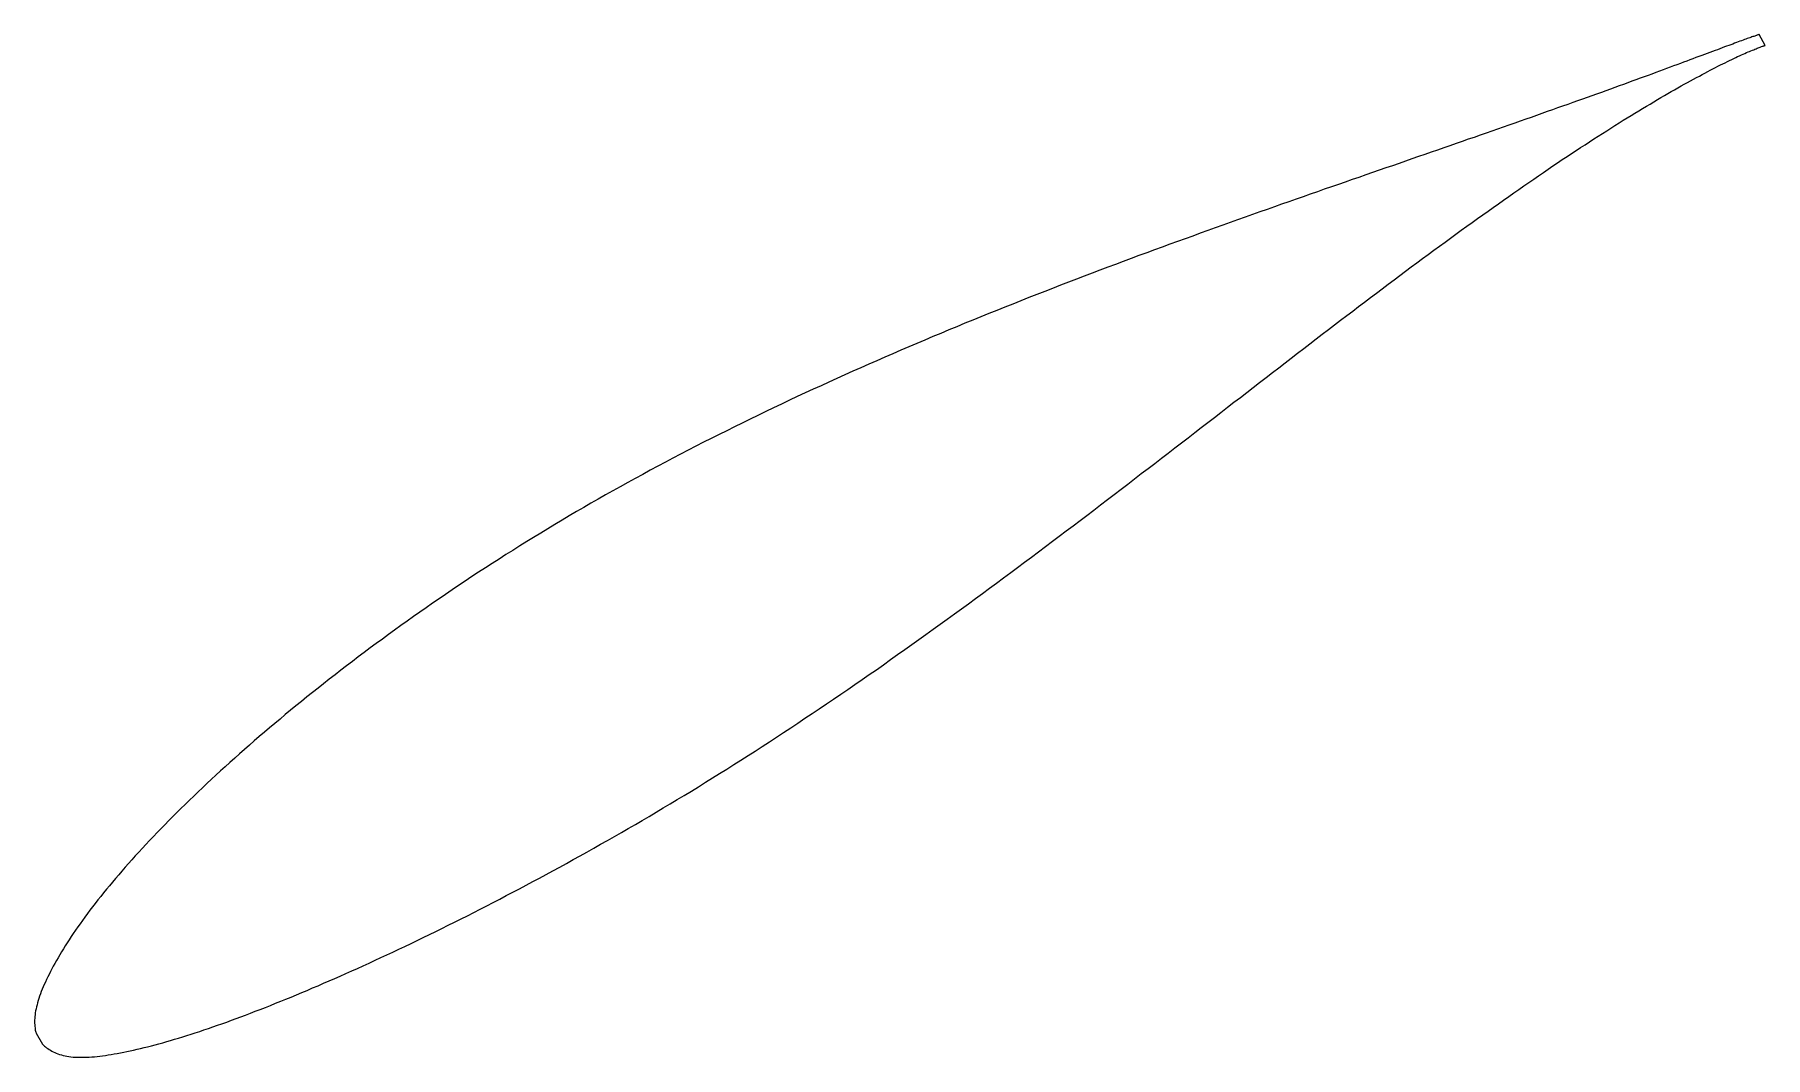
# Model space of a CAD drawing. Header units: metres. Extents: x -40 to 82, y -24 to 48.
import ezdxf

# ---------------------------------------------------------------- set-up
doc = ezdxf.new("R2010")
doc.units = ezdxf.units.M

msp = doc.modelspace()

# ---------------------------------------------------------------- linework, layer by layer
msp.add_lwpolyline([(81.08, 47.69), (81.08, 47.69), (81.07, 47.69), (81.06, 47.69), (81.04, 47.68), (81.02, 47.67), (80.99, 47.67), (80.95, 47.65), (80.91, 47.64), (80.87, 47.63), (80.82, 47.61), (80.77, 47.59), (80.71, 47.57), (80.64, 47.55), (80.57, 47.53), (80.5, 47.5), (80.42, 47.47), (80.34, 47.44), (80.25, 47.41), (80.15, 47.38), (80.05, 47.34), (79.95, 47.3), (79.84, 47.26), (79.73, 47.22), (79.61, 47.18), (79.48, 47.13), (79.35, 47.08), (79.22, 47.03), (79.08, 46.98), (78.94, 46.93), (78.79, 46.87), (78.64, 46.82), (78.48, 46.76), (78.32, 46.7), (78.15, 46.63), (77.98, 46.57), (77.8, 46.5), (77.62, 46.43), (77.43, 46.36), (77.24, 46.29), (77.04, 46.22), (76.84, 46.14), (76.63, 46.07), (76.42, 45.99), (76.2, 45.91), (75.98, 45.83), (75.76, 45.74), (75.53, 45.66), (75.29, 45.57), (75.05, 45.48), (74.81, 45.39), (74.56, 45.3), (74.31, 45.2), (74.05, 45.11), (73.79, 45.01), (73.52, 44.91), (73.25, 44.81), (72.97, 44.71), (72.69, 44.61), (72.4, 44.51), (72.11, 44.4), (71.82, 44.29), (71.52, 44.18), (71.22, 44.07), (70.91, 43.96), (70.6, 43.85), (70.28, 43.73), (69.96, 43.62), (69.63, 43.5), (69.3, 43.38), (68.97, 43.26), (68.63, 43.14), (68.28, 43.02), (67.94, 42.9), (67.59, 42.77), (67.23, 42.64), (66.87, 42.52), (66.51, 42.39), (66.14, 42.26), (65.77, 42.13), (65.39, 41.99), (65.01, 41.86), (64.63, 41.72), (64.24, 41.59), (63.85, 41.45), (63.45, 41.31), (63.05, 41.17), (62.65, 41.03), (62.24, 40.89), (61.83, 40.74), (61.41, 40.6), (61, 40.45), (60.57, 40.31), (60.15, 40.16), (59.72, 40.01), (59.28, 39.86), (58.85, 39.71), (58.41, 39.55), (57.96, 39.4), (57.52, 39.24), (57.07, 39.09), (56.61, 38.93), (56.16, 38.77), (55.7, 38.61), (55.23, 38.45), (54.77, 38.29), (54.3, 38.13), (53.82, 37.96), (53.35, 37.8), (52.87, 37.63), (52.39, 37.47), (51.9, 37.3), (51.42, 37.13), (50.93, 36.96), (50.43, 36.79), (49.94, 36.61), (49.44, 36.44), (48.94, 36.26), (48.44, 36.09), (47.93, 35.91), (47.42, 35.73), (46.91, 35.55), (46.4, 35.37), (45.88, 35.19), (45.36, 35), (44.84, 34.82), (44.32, 34.63), (43.8, 34.45), (43.27, 34.26), (42.74, 34.07), (42.21, 33.88), (41.68, 33.69), (41.15, 33.49), (40.61, 33.3), (40.07, 33.1), (39.53, 32.91), (38.99, 32.71), (38.45, 32.51), (37.91, 32.31), (37.36, 32.11), (36.81, 31.9), (36.26, 31.7), (35.71, 31.49), (35.16, 31.29), (34.61, 31.08), (34.06, 30.87), (33.5, 30.66), (32.95, 30.45), (32.39, 30.23), (31.83, 30.02), (31.28, 29.8), (30.72, 29.59), (30.16, 29.37), (29.6, 29.15), (29.04, 28.92), (28.47, 28.7), (27.91, 28.48), (27.35, 28.25), (26.79, 28.03), (26.22, 27.8), (25.66, 27.57), (25.09, 27.34), (24.53, 27.1), (23.96, 26.87), (23.4, 26.63), (22.83, 26.4), (22.27, 26.16), (21.71, 25.92), (21.14, 25.68), (20.58, 25.44), (20.01, 25.19), (19.45, 24.95), (18.88, 24.7), (18.32, 24.46), (17.76, 24.21), (17.2, 23.96), (16.63, 23.71), (16.07, 23.45), (15.51, 23.2), (14.95, 22.94), (14.39, 22.69), (13.83, 22.43), (13.28, 22.17), (12.72, 21.91), (12.16, 21.64), (11.61, 21.38), (11.05, 21.12), (10.5, 20.85), (9.95, 20.58), (9.4, 20.31), (8.85, 20.04), (8.3, 19.77), (7.76, 19.5), (7.21, 19.22), (6.67, 18.95), (6.13, 18.67), (5.59, 18.39), (5.05, 18.11), (4.51, 17.83), (3.98, 17.55), (3.44, 17.26), (2.91, 16.98), (2.38, 16.69), (1.85, 16.4), (1.33, 16.11), (0.8, 15.82), (0.28, 15.53), (-0.24, 15.24), (-0.75, 14.95), (-1.27, 14.65), (-1.78, 14.35), (-2.29, 14.06), (-2.8, 13.76), (-3.31, 13.46), (-3.81, 13.16), (-4.31, 12.86), (-4.81, 12.55), (-5.31, 12.25), (-5.8, 11.95), (-6.29, 11.64), (-6.78, 11.33), (-7.27, 11.03), (-7.75, 10.72), (-8.23, 10.41), (-8.71, 10.1), (-9.19, 9.79), (-9.66, 9.48), (-10.13, 9.17), (-10.6, 8.85), (-11.06, 8.54), (-11.52, 8.23), (-11.98, 7.92), (-12.44, 7.6), (-12.89, 7.29), (-13.34, 6.97), (-13.79, 6.66), (-14.23, 6.34), (-14.67, 6.03), (-15.11, 5.71), (-15.54, 5.4), (-15.97, 5.08), (-16.4, 4.76), (-16.83, 4.45), (-17.25, 4.13), (-17.67, 3.82), (-18.09, 3.5), (-18.5, 3.19), (-18.91, 2.88), (-19.31, 2.56), (-19.72, 2.25), (-20.12, 1.93), (-20.51, 1.62), (-20.91, 1.31), (-21.3, 1), (-21.68, 0.68), (-22.07, 0.37), (-22.45, 0.06), (-22.82, -0.25), (-23.19, -0.56), (-23.56, -0.87), (-23.93, -1.18), (-24.29, -1.48), (-24.65, -1.79), (-25, -2.1), (-25.35, -2.4), (-25.7, -2.71), (-26.04, -3.01), (-26.38, -3.32), (-26.72, -3.62), (-27.05, -3.92), (-27.38, -4.22), (-27.71, -4.52), (-28.03, -4.81), (-28.34, -5.11), (-28.66, -5.41), (-28.97, -5.7), (-29.27, -5.99), (-29.58, -6.29), (-29.87, -6.58), (-30.17, -6.86), (-30.46, -7.15), (-30.74, -7.44), (-31.03, -7.72), (-31.31, -8.01), (-31.58, -8.29), (-31.85, -8.57), (-32.12, -8.85), (-32.38, -9.12), (-32.64, -9.4), (-32.89, -9.67), (-33.14, -9.94), (-33.39, -10.21), (-33.63, -10.48), (-33.87, -10.75), (-34.11, -11.01), (-34.34, -11.28), (-34.56, -11.54), (-34.78, -11.8), (-35, -12.06), (-35.22, -12.31), (-35.43, -12.56), (-35.63, -12.82), (-35.83, -13.07), (-36.03, -13.31), (-36.22, -13.56), (-36.41, -13.8), (-36.59, -14.04), (-36.77, -14.28), (-36.95, -14.52), (-37.12, -14.76), (-37.28, -14.99), (-37.45, -15.22), (-37.6, -15.45), (-37.76, -15.67), (-37.91, -15.9), (-38.05, -16.12), (-38.19, -16.34), (-38.33, -16.55), (-38.46, -16.77), (-38.59, -16.98), (-38.72, -17.18), (-38.84, -17.39), (-38.95, -17.59), (-39.06, -17.79), (-39.17, -17.99), (-39.27, -18.18), (-39.37, -18.37), (-39.47, -18.56), (-39.56, -18.74), (-39.65, -18.92), (-39.73, -19.1), (-39.81, -19.27), (-39.88, -19.45), (-39.95, -19.61), (-40.02, -19.78), (-40.08, -19.94), (-40.14, -20.1), (-40.19, -20.26), (-40.24, -20.41), (-40.28, -20.57), (-40.32, -20.71), (-40.36, -20.86), (-40.39, -21), (-40.42, -21.14), (-40.44, -21.28), (-40.46, -21.41), (-40.47, -21.54), (-40.48, -21.66), (-40.49, -21.78), (-40.49, -21.9), (-40.49, -22.01), (-40.48, -22.12), (-40.48, -22.23), (-40.46, -22.32), (-40.45, -22.42), (-40.44, -22.5), (-40.42, -22.57), (-40.41, -22.64), (-40.39, -22.68), (-40.39, -22.71), (-39.94, -23.49), (-39.93, -23.49), (-39.91, -23.51), (-39.88, -23.53), (-39.84, -23.57), (-39.79, -23.62), (-39.72, -23.67), (-39.64, -23.73), (-39.56, -23.79), (-39.47, -23.85), (-39.38, -23.91), (-39.28, -23.97), (-39.18, -24.02), (-39.07, -24.07), (-38.96, -24.12), (-38.85, -24.17), (-38.73, -24.21), (-38.6, -24.24), (-38.48, -24.28), (-38.34, -24.31), (-38.21, -24.33), (-38.07, -24.36), (-37.93, -24.37), (-37.78, -24.39), (-37.63, -24.4), (-37.47, -24.41), (-37.31, -24.41), (-37.15, -24.41), (-36.98, -24.41), (-36.81, -24.41), (-36.64, -24.4), (-36.46, -24.38), (-36.27, -24.37), (-36.09, -24.35), (-35.9, -24.33), (-35.7, -24.3), (-35.5, -24.27), (-35.3, -24.24), (-35.09, -24.21), (-34.88, -24.17), (-34.66, -24.13), (-34.44, -24.09), (-34.21, -24.05), (-33.98, -24), (-33.75, -23.95), (-33.51, -23.9), (-33.27, -23.84), (-33.02, -23.78), (-32.77, -23.72), (-32.52, -23.66), (-32.26, -23.6), (-32, -23.53), (-31.73, -23.46), (-31.46, -23.38), (-31.18, -23.3), (-30.91, -23.22), (-30.62, -23.14), (-30.34, -23.06), (-30.05, -22.97), (-29.76, -22.87), (-29.46, -22.78), (-29.16, -22.68), (-28.85, -22.58), (-28.55, -22.48), (-28.24, -22.37), (-27.92, -22.26), (-27.6, -22.15), (-27.28, -22.04), (-26.95, -21.92), (-26.62, -21.8), (-26.29, -21.68), (-25.96, -21.55), (-25.62, -21.43), (-25.27, -21.3), (-24.93, -21.16), (-24.58, -21.03), (-24.22, -20.89), (-23.86, -20.75), (-23.5, -20.6), (-23.14, -20.46), (-22.77, -20.31), (-22.41, -20.16), (-22.03, -20), (-21.66, -19.85), (-21.28, -19.69), (-20.89, -19.52), (-20.51, -19.36), (-20.12, -19.19), (-19.73, -19.02), (-19.33, -18.85), (-18.94, -18.68), (-18.54, -18.5), (-18.13, -18.32), (-17.73, -18.14), (-17.32, -17.95), (-16.91, -17.76), (-16.49, -17.57), (-16.08, -17.38), (-15.66, -17.19), (-15.23, -16.99), (-14.81, -16.79), (-14.38, -16.59), (-13.95, -16.38), (-13.52, -16.17), (-13.09, -15.96), (-12.65, -15.75), (-12.21, -15.54), (-11.77, -15.32), (-11.33, -15.1), (-10.88, -14.88), (-10.43, -14.65), (-9.98, -14.43), (-9.53, -14.2), (-9.07, -13.96), (-8.62, -13.73), (-8.16, -13.49), (-7.7, -13.25), (-7.24, -13.01), (-6.77, -12.77), (-6.31, -12.52), (-5.84, -12.27), (-5.37, -12.02), (-4.9, -11.77), (-4.42, -11.52), (-3.95, -11.26), (-3.47, -11), (-3, -10.74), (-2.52, -10.47), (-2.04, -10.21), (-1.55, -9.94), (-1.07, -9.67), (-0.59, -9.39), (-0.1, -9.12), (0.39, -8.84), (0.88, -8.56), (1.36, -8.28), (1.86, -7.99), (2.35, -7.71), (2.84, -7.42), (3.33, -7.13), (3.83, -6.83), (4.32, -6.54), (4.82, -6.24), (5.31, -5.94), (5.81, -5.64), (6.31, -5.33), (6.81, -5.02), (7.3, -4.71), (7.8, -4.4), (8.3, -4.09), (8.8, -3.77), (9.3, -3.46), (9.81, -3.14), (10.31, -2.82), (10.81, -2.49), (11.31, -2.17), (11.81, -1.84), (12.31, -1.51), (12.82, -1.18), (13.32, -0.85), (13.82, -0.51), (14.32, -0.17), (14.83, 0.16), (15.33, 0.5), (15.83, 0.84), (16.34, 1.19), (16.84, 1.53), (17.34, 1.88), (17.84, 2.23), (18.35, 2.57), (18.85, 2.92), (19.35, 3.27), (19.85, 3.63), (20.35, 3.98), (20.85, 4.34), (21.35, 4.69), (21.85, 5.05), (22.35, 5.41), (22.85, 5.77), (23.35, 6.13), (23.85, 6.49), (24.35, 6.85), (24.85, 7.21), (25.35, 7.57), (25.84, 7.94), (26.34, 8.3), (26.83, 8.67), (27.33, 9.03), (27.82, 9.4), (28.32, 9.76), (28.81, 10.13), (29.3, 10.5), (29.79, 10.86), (30.28, 11.23), (30.77, 11.6), (31.26, 11.97), (31.75, 12.33), (32.24, 12.7), (32.72, 13.07), (33.21, 13.44), (33.69, 13.8), (34.18, 14.17), (34.66, 14.54), (35.14, 14.91), (35.62, 15.27), (36.1, 15.64), (36.58, 16.01), (37.06, 16.37), (37.53, 16.74), (38.01, 17.1), (38.48, 17.46), (38.95, 17.83), (39.42, 18.19), (39.89, 18.55), (40.36, 18.91), (40.83, 19.27), (41.3, 19.63), (41.76, 19.99), (42.22, 20.35), (42.68, 20.71), (43.14, 21.06), (43.6, 21.42), (44.06, 21.77), (44.52, 22.12), (44.97, 22.47), (45.42, 22.82), (45.87, 23.17), (46.32, 23.52), (46.77, 23.86), (47.22, 24.21), (47.66, 24.55), (48.1, 24.89), (48.54, 25.23), (48.98, 25.57), (49.42, 25.9), (49.86, 26.24), (50.29, 26.57), (50.72, 26.9), (51.15, 27.23), (51.58, 27.55), (52.01, 27.88), (52.43, 28.2), (52.85, 28.52), (53.27, 28.84), (53.69, 29.16), (54.11, 29.47), (54.52, 29.78), (54.94, 30.09), (55.35, 30.4), (55.75, 30.71), (56.16, 31.01), (56.56, 31.31), (56.96, 31.61), (57.36, 31.9), (57.76, 32.2), (58.16, 32.49), (58.55, 32.78), (58.94, 33.06), (59.33, 33.35), (59.71, 33.63), (60.09, 33.9), (60.48, 34.18), (60.85, 34.45), (61.23, 34.72), (61.6, 34.99), (61.97, 35.25), (62.34, 35.51), (62.71, 35.77), (63.07, 36.03), (63.43, 36.28), (63.79, 36.53), (64.14, 36.78), (64.5, 37.02), (64.85, 37.27), (65.19, 37.51), (65.54, 37.74), (65.88, 37.97), (66.21, 38.2), (66.55, 38.43), (66.88, 38.65), (67.21, 38.88), (67.54, 39.09), (67.86, 39.31), (68.18, 39.52), (68.5, 39.73), (68.81, 39.93), (69.12, 40.14), (69.43, 40.34), (69.74, 40.53), (70.04, 40.73), (70.34, 40.92), (70.63, 41.1), (70.92, 41.29), (71.21, 41.47), (71.5, 41.65), (71.78, 41.82), (72.06, 41.99), (72.33, 42.16), (72.6, 42.33), (72.87, 42.49), (73.14, 42.65), (73.4, 42.8), (73.65, 42.96), (73.91, 43.11), (74.16, 43.25), (74.41, 43.4), (74.65, 43.54), (74.89, 43.67), (75.12, 43.81), (75.35, 43.94), (75.58, 44.07), (75.81, 44.19), (76.03, 44.32), (76.24, 44.43), (76.45, 44.55), (76.66, 44.66), (76.87, 44.77), (77.07, 44.88), (77.26, 44.98), (77.46, 45.09), (77.64, 45.18), (77.83, 45.28), (78.01, 45.37), (78.18, 45.46), (78.36, 45.55), (78.52, 45.63), (78.69, 45.71), (78.85, 45.79), (79, 45.87), (79.15, 45.94), (79.3, 46.01), (79.44, 46.07), (79.57, 46.14), (79.71, 46.2), (79.84, 46.26), (79.96, 46.31), (80.08, 46.37), (80.19, 46.42), (80.3, 46.47), (80.41, 46.51), (80.51, 46.56), (80.61, 46.6), (80.7, 46.63), (80.79, 46.67), (80.87, 46.7), (80.95, 46.73), (81.02, 46.76), (81.09, 46.79), (81.15, 46.81), (81.21, 46.83), (81.26, 46.85), (81.31, 46.87), (81.36, 46.88), (81.39, 46.9), (81.43, 46.91), (81.46, 46.92), (81.48, 46.92), (81.5, 46.93), (81.51, 46.93), (81.52, 46.93), (81.52, 46.93)], close=True)

doc.saveas('drawing.dxf')
